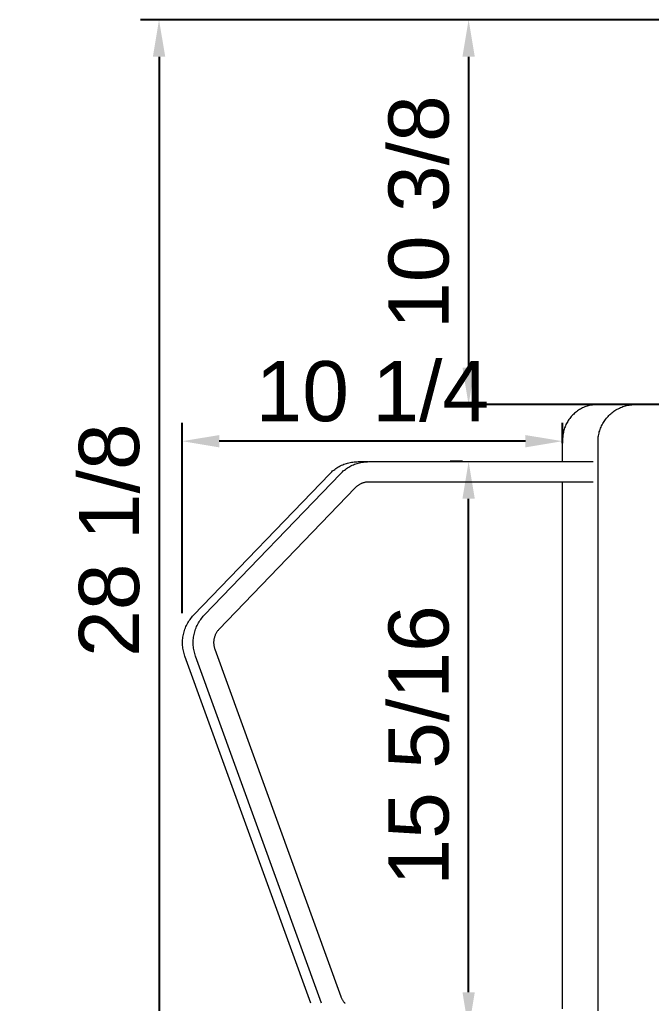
# Model space of a CAD drawing. Header units: inches. Extents: x -9 to 197, y 0 to 134.
# Drawn here: x -9.1 to 7.95, y 107.84 to 134.4 of the extents above; entities that cross this region are included whole.
import ezdxf

# ---------------------------------------------------------------- set-up
doc = ezdxf.new("R2010")
doc.units = ezdxf.units.IN
doc.layers.add('ZANO_R', color=7, linetype='Continuous', lineweight=0)
doc.layers.add('ZANO_W', color=1, linetype='Continuous', lineweight=0)
doc.styles.get("Standard").update_dxf_attribs({"font": 'arial.ttf'})
doc.dimstyles.new('amerykanie', dxfattribs={"dimtxt": 50, "dimasz": 50, "dimexe": 0.5, "dimexo": 0.5, "dimgap": 1, "dimtad": 1, "dimdec": 0, "dimzin": 0, "dimlunit": 5, "dimtxsty": 'Standard', "dimcen": 0.09, "dimclrd": 1, "dimclre": 1, "dimclrt": 1, "dimazin": 0, "dimtfac": 1, "dimtdec": 0, "dimtmove": 0, "dimatfit": 3, "dimfxl": 1, "dimtzin": 0, "dimarcsym": 1})

# ---------------------------------------------------------------- blocks, each defined once
blk = doc.blocks.new('*D378')
at = {"layer": 'ZANO_W', "color": 1, "lineweight": -2}
for p, q in [((2.853, 122.467), (2.519, 122.467)), ((3.019, 108.138), (3.019, 121.467)), ((2.714, 107.138), (2.519, 107.138))]:
    blk.add_line(p, q, dxfattribs=at)
at = {"layer": 'ZANO_W', "color": 1}
for points in [[(3.186, 121.467), (2.853, 121.467), (3.019, 122.467)], [(2.853, 108.138), (3.186, 108.138), (3.019, 107.138)]]:
    blk.add_solid(points, dxfattribs=at)
at = {"layer": 'ZANO_W', "color": 1, "insert": (1.679, 114.803), "char_height": 1.625, "attachment_point": 5, "rotation": 90}
blk.add_mtext('15 5/16', dxfattribs=at)
blk = doc.blocks.new('*D379')
at = {"layer": 'ZANO_W', "color": 1, "lineweight": -2}
for p, q in [((-4.716, 118.373), (-4.716, 123.519)), ((5.555, 122.967), (5.555, 123.519)), ((4.555, 123.019), (-3.716, 123.019))]:
    blk.add_line(p, q, dxfattribs=at)
at = {"layer": 'ZANO_W', "color": 1}
for points in [[(-3.716, 123.185), (-3.716, 122.852), (-4.716, 123.019)], [(4.555, 122.852), (4.555, 123.185), (5.555, 123.019)]]:
    blk.add_solid(points, dxfattribs=at)
at = {"layer": 'ZANO_W', "color": 1, "insert": (0.419, 124.359), "char_height": 1.625, "attachment_point": 5}
blk.add_mtext('10 1/4', dxfattribs=at)
blk = doc.blocks.new('*D381')
at = {"layer": 'ZANO_W', "color": 1, "lineweight": -2}
for p, q in [((10.753, 134.402), (-5.841, 134.402)), ((-5.341, 133.402), (-5.341, 107.292)), ((5.055, 106.292), (-5.841, 106.292))]:
    blk.add_line(p, q, dxfattribs=at)
at = {"layer": 'ZANO_W', "color": 1}
for points in [[(-5.174, 133.402), (-5.507, 133.402), (-5.341, 134.402)], [(-5.507, 107.292), (-5.174, 107.292), (-5.341, 106.292)]]:
    blk.add_solid(points, dxfattribs=at)
at = {"layer": 'ZANO_W', "color": 1, "insert": (-6.681, 120.347), "char_height": 1.625, "attachment_point": 5, "rotation": 90}
blk.add_mtext('28 1/8', dxfattribs=at)
blk = doc.blocks.new('*D382')
at = {"layer": 'ZANO_W', "color": 1, "lineweight": -2}
for p, q in [((11.073, 134.403), (2.519, 134.403)), ((3.019, 133.403), (3.019, 125.009)), ((10.155, 124.009), (2.519, 124.009))]:
    blk.add_line(p, q, dxfattribs=at)
at = {"layer": 'ZANO_W', "color": 1}
for points in [[(3.186, 133.403), (2.853, 133.403), (3.019, 134.403)], [(2.853, 125.009), (3.186, 125.009), (3.019, 124.009)]]:
    blk.add_solid(points, dxfattribs=at)
at = {"layer": 'ZANO_W', "color": 1, "insert": (1.679, 129.206), "char_height": 1.625, "attachment_point": 5, "rotation": 90}
blk.add_mtext('10 3/8', dxfattribs=at)
blk = doc.blocks.new('*D398')
at = {"layer": 'ZANO_W', "color": 1, "lineweight": -2}
blk.add_arc((156.245, 106.292), 5.938, 93.9709, 170.339, dxfattribs=at)
at = {"layer": 'ZANO_W', "color": 1}
for points in [[(155.831, 112.048), (155.836, 112.382), (156.834, 112.2)], [(150.225, 107.302), (150.557, 107.274), (150.307, 106.292)]]:
    blk.add_solid(points, dxfattribs=at)
at = {"layer": 'ZANO_W', "color": 1, "insert": (151.36, 111.687), "char_height": 1.625, "attachment_point": 5, "rotation": 42.155}
blk.add_mtext("95%%d41'", dxfattribs=at)

msp = doc.modelspace()

# ---------------------------------------------------------------- linework, layer by layer
at = {"layer": 'ZANO_R'}
for p, q in [((5.90535, 123.79617), (5.88064, 123.77527)), ((5.93077, 123.81622), (5.90535, 123.79617)), ((5.95686, 123.83538), (5.93077, 123.81622)), ((5.9836, 123.85363), (5.95686, 123.83538)), ((6.01094, 123.87096), (5.9836, 123.85363)), ((6.03886, 123.88735), (6.01094, 123.87096)), ((6.06732, 123.90277), (6.03886, 123.88735)), ((6.0963, 123.9172), (6.06732, 123.90277)), ((6.12575, 123.93063), (6.0963, 123.9172)), ((6.15565, 123.94304), (6.12575, 123.93063)), ((6.18595, 123.95443), (6.15565, 123.94304)), ((6.21663, 123.96477), (6.18595, 123.95443)), ((6.24764, 123.97405), (6.21663, 123.96477)), ((6.27896, 123.98226), (6.24764, 123.97405)), ((6.31053, 123.98939), (6.27896, 123.98226)), ((6.34233, 123.99544), (6.31053, 123.98939)), ((6.37432, 124.0004), (6.34233, 123.99544)), ((6.37432, 124.0004), (6.50116, 124.009)), ((6.50116, 124.009), (7.52784, 124.009)), ((6.88543, 123.78399), (6.91276, 123.8054)), ((6.91276, 123.8054), (6.94081, 123.82585)), ((6.94081, 123.82585), (6.96955, 123.84532)), ((6.96955, 123.84532), (6.99895, 123.8638)), ((6.99895, 123.8638), (7.02896, 123.88124)), ((7.02896, 123.88124), (7.05956, 123.89764)), ((7.05956, 123.89764), (7.0907, 123.91298)), ((7.0907, 123.91298), (7.12235, 123.92724)), ((7.12235, 123.92724), (7.15448, 123.94039)), ((7.15448, 123.94039), (7.18704, 123.95243)), ((7.18704, 123.95243), (7.22, 123.96334)), ((7.22, 123.96334), (7.25332, 123.97311)), ((7.25332, 123.97311), (7.28695, 123.98172)), ((7.28695, 123.98172), (7.32085, 123.98917)), ((7.32085, 123.98917), (7.355, 123.99544)), ((7.355, 123.99544), (7.38934, 124.00053)), ((7.38934, 124.00053), (7.42383, 124.00444)), ((7.42383, 124.00444), (7.45844, 124.00715)), ((7.45844, 124.00715), (7.49313, 124.00867)), ((7.49313, 124.00867), (7.52784, 124.009)), ((7.61528, 124.009), (7.52784, 124.009)), ((7.61528, 124.009), (10.95886, 124.009)), ((5.69425, 123.55283), (5.67799, 123.52483)), ((5.71145, 123.58025), (5.69425, 123.55283)), ((5.72959, 123.60706), (5.71145, 123.58025)), ((5.74863, 123.63324), (5.72959, 123.60706)), ((5.76856, 123.65875), (5.74863, 123.63324)), ((5.78935, 123.68356), (5.76856, 123.65875)), ((5.81098, 123.70765), (5.78935, 123.68356)), ((5.83342, 123.73098), (5.81098, 123.70765)), ((5.85665, 123.75353), (5.83342, 123.73098)), ((5.88064, 123.77527), (5.85665, 123.75353)), ((6.65851, 123.52351), (6.67699, 123.5529)), ((6.67699, 123.5529), (6.69648, 123.58163)), ((6.69648, 123.58163), (6.71695, 123.60967)), ((6.71695, 123.60967), (6.73837, 123.63699)), ((6.73837, 123.63699), (6.76072, 123.66356)), ((6.76072, 123.66356), (6.78397, 123.68933)), ((6.78397, 123.68933), (6.80809, 123.7143)), ((6.80809, 123.7143), (6.83307, 123.73841)), ((6.83307, 123.73841), (6.85886, 123.76165)), ((6.85886, 123.76165), (6.88543, 123.78399)), ((5.58417, 123.28431), (5.57718, 123.2527)), ((5.59224, 123.31566), (5.58417, 123.28431)), ((5.60138, 123.34671), (5.59224, 123.31566)), ((5.61158, 123.37743), (5.60138, 123.34671)), ((5.62283, 123.40779), (5.61158, 123.37743)), ((5.6351, 123.43774), (5.62283, 123.40779)), ((5.6484, 123.46726), (5.6351, 123.43774)), ((5.6627, 123.4963), (5.6484, 123.46726)), ((5.67799, 123.52483), (5.6627, 123.4963)), ((6.54046, 123.23556), (6.54909, 123.26919)), ((6.54909, 123.26919), (6.55887, 123.3025)), ((6.55887, 123.3025), (6.56979, 123.33545)), ((6.56979, 123.33545), (6.58185, 123.36801)), ((6.58185, 123.36801), (6.59502, 123.40013)), ((6.59502, 123.40013), (6.60928, 123.43178)), ((6.60928, 123.43178), (6.62464, 123.46291)), ((6.62464, 123.46291), (6.64105, 123.4935)), ((6.64105, 123.4935), (6.65851, 123.52351)), ((5.55452, 122.46697), (5.55452, 123.06407)), ((5.55811, 123.06407), (5.55452, 123.06407)), ((5.55865, 123.09499), (5.55811, 123.06407)), ((5.5602, 123.12588), (5.55865, 123.09499)), ((5.56275, 123.1567), (5.5602, 123.12588)), ((5.56647, 123.18886), (5.56275, 123.1567)), ((5.57128, 123.22087), (5.56647, 123.18886)), ((5.57718, 123.2527), (5.57128, 123.22087)), ((6.51495, 123.06407), (6.51768, 123.09868)), ((6.51495, 106.29167), (6.51495, 123.06407)), ((6.51768, 123.09868), (6.5216, 123.13318)), ((6.5216, 123.13318), (6.52671, 123.16751)), ((6.52671, 123.16751), (6.533, 123.20166)), ((6.533, 123.20166), (6.54046, 123.23556)), ((-0.03783, 122.4646), (-0.00238, 122.46639)), ((-0.00238, 122.46639), (0.03312, 122.467)), ((0.03312, 122.467), (0.30855, 122.467)), ((0.25041, 122.46457), (0.28587, 122.46637)), ((0.28587, 122.46637), (0.32136, 122.46697)), ((0.32136, 122.46697), (6.383, 122.46697)), ((-0.67889, 122.19153), (-0.65223, 122.21497)), ((-0.65223, 122.21497), (-0.6248, 122.23751)), ((-0.6248, 122.23751), (-0.59663, 122.25911)), ((-0.59663, 122.25911), (-0.56776, 122.27976)), ((-0.56776, 122.27976), (-0.5382, 122.29942)), ((-0.5382, 122.29942), (-0.508, 122.31809)), ((-0.508, 122.31809), (-0.4772, 122.33573)), ((-0.4772, 122.33573), (-0.44582, 122.35233)), ((-0.44582, 122.35233), (-0.4139, 122.36786)), ((-0.4139, 122.36786), (-0.38147, 122.38232)), ((-0.39065, 122.19151), (-0.36399, 122.21495)), ((-0.38147, 122.38232), (-0.34858, 122.39568)), ((-0.36399, 122.21495), (-0.33656, 122.23748)), ((-0.34858, 122.39568), (-0.31527, 122.40794)), ((-0.33656, 122.23748), (-0.30839, 122.25909)), ((-0.31527, 122.40794), (-0.28156, 122.41906)), ((-0.30839, 122.25909), (-0.27951, 122.27973)), ((-0.28156, 122.41906), (-0.24749, 122.42906)), ((-0.27951, 122.27973), (-0.24996, 122.2994)), ((-0.24996, 122.2994), (-0.21976, 122.31806)), ((-0.24749, 122.42906), (-0.21311, 122.4379)), ((-0.21976, 122.31806), (-0.18895, 122.3357)), ((-0.21311, 122.4379), (-0.17845, 122.44559)), ((-0.18895, 122.3357), (-0.15757, 122.3523)), ((-0.17845, 122.44559), (-0.14356, 122.45211)), ((-0.15757, 122.3523), (-0.12565, 122.36784)), ((-0.14356, 122.45211), (-0.10846, 122.45745)), ((-0.12565, 122.36784), (-0.09323, 122.3823)), ((-0.10846, 122.45745), (-0.07321, 122.46162)), ((-0.09323, 122.3823), (-0.06034, 122.39566)), ((-0.07321, 122.46162), (-0.03783, 122.4646)), ((-0.06034, 122.39566), (-0.02702, 122.40791)), ((-0.02702, 122.40791), (0.00669, 122.41904)), ((0.00669, 122.41904), (0.04075, 122.42903)), ((0.04075, 122.42903), (0.07513, 122.43787)), ((0.07513, 122.43787), (0.10979, 122.44556)), ((0.10979, 122.44556), (0.14469, 122.45208)), ((0.14469, 122.45208), (0.17978, 122.45743)), ((0.17978, 122.45743), (0.21504, 122.46159)), ((0.21504, 122.46159), (0.25041, 122.46457)), ((-4.40838, 118.31823), (-0.72978, 122.14203)), ((-4.12014, 118.3182), (-0.44154, 122.14201)), ((-0.72978, 122.14203), (-0.70475, 122.16721)), ((-0.70475, 122.16721), (-0.67889, 122.19153)), ((-0.44154, 122.14201), (-0.41651, 122.16718)), ((-0.41651, 122.16718), (-0.39065, 122.19151)), ((-0.04431, 121.75986), (-3.72291, 117.93605)), ((-0.03231, 121.77193), (-0.04431, 121.75986)), ((-0.01992, 121.7836), (-0.03231, 121.77193)), ((-0.00715, 121.79484), (-0.01992, 121.7836)), ((0.006, 121.80565), (-0.00715, 121.79484)), ((0.0195, 121.81601), (0.006, 121.80565)), ((0.03334, 121.82591), (0.0195, 121.81601)), ((0.04751, 121.83535), (0.03334, 121.82591)), ((0.06198, 121.8443), (0.04751, 121.83535)), ((0.07674, 121.85276), (0.06198, 121.8443)), ((0.09178, 121.86072), (0.07674, 121.85276)), ((0.10708, 121.86818), (0.09178, 121.86072)), ((0.12262, 121.87511), (0.10708, 121.86818)), ((0.13839, 121.88153), (0.12262, 121.87511)), ((0.15436, 121.8874), (0.13839, 121.88153)), ((0.17052, 121.89274), (0.15436, 121.8874)), ((0.18685, 121.89754), (0.17052, 121.89274)), ((0.20333, 121.90178), (0.18685, 121.89754)), ((0.21994, 121.90547), (0.20333, 121.90178)), ((0.23667, 121.9086), (0.21994, 121.90547)), ((0.25349, 121.91117), (0.23667, 121.9086)), ((0.27039, 121.91317), (0.25349, 121.91117)), ((0.28735, 121.91461), (0.27039, 121.91317)), ((0.30435, 121.91547), (0.28735, 121.91461)), ((0.32136, 121.91577), (0.30435, 121.91547)), ((6.383, 121.91577), (0.32136, 121.91577)), ((5.55452, 107.6895), (5.55452, 121.91577)), ((-4.50336, 118.20453), (-4.48111, 118.23418)), ((-4.48111, 118.23418), (-4.45785, 118.26303)), ((-4.45785, 118.26303), (-4.4336, 118.29106)), ((-4.4336, 118.29106), (-4.40838, 118.31823)), ((-4.21512, 118.20451), (-4.19287, 118.23415)), ((-4.19287, 118.23415), (-4.16961, 118.26301)), ((-4.16961, 118.26301), (-4.14535, 118.29103)), ((-4.14535, 118.29103), (-4.12014, 118.3182)), ((-4.64172, 117.94334), (-4.62848, 117.97796)), ((-4.62848, 117.97796), (-4.61404, 118.0121)), ((-4.61404, 118.0121), (-4.59842, 118.04571)), ((-4.59842, 118.04571), (-4.58164, 118.07876)), ((-4.58164, 118.07876), (-4.56373, 118.11121)), ((-4.56373, 118.11121), (-4.54469, 118.14301)), ((-4.54469, 118.14301), (-4.52456, 118.17413)), ((-4.52456, 118.17413), (-4.50336, 118.20453)), ((-4.35348, 117.94332), (-4.34023, 117.97794)), ((-4.34023, 117.97794), (-4.32579, 118.01207)), ((-4.32579, 118.01207), (-4.31018, 118.04569)), ((-4.31018, 118.04569), (-4.2934, 118.07874)), ((-4.2934, 118.07874), (-4.27548, 118.11118)), ((-4.27548, 118.11118), (-4.25645, 118.14298)), ((-4.25645, 118.14298), (-4.23632, 118.1741)), ((-4.23632, 118.1741), (-4.21512, 118.20451)), ((-4.70299, 117.65419), (-4.69977, 117.69112)), ((-4.69977, 117.69112), (-4.69526, 117.7279)), ((-4.69526, 117.7279), (-4.68948, 117.76452)), ((-4.68948, 117.76452), (-4.68243, 117.8009)), ((-4.68243, 117.8009), (-4.67412, 117.83702)), ((-4.67412, 117.83702), (-4.66456, 117.87283)), ((-4.66456, 117.87283), (-4.65375, 117.90829)), ((-4.65375, 117.90829), (-4.64172, 117.94334)), ((-4.41474, 117.65417), (-4.41152, 117.69109)), ((-4.41152, 117.69109), (-4.40702, 117.72788)), ((-4.40702, 117.72788), (-4.40124, 117.76449)), ((-4.40124, 117.76449), (-4.39419, 117.80088)), ((-4.39419, 117.80088), (-4.38587, 117.837)), ((-4.38587, 117.837), (-4.37631, 117.87281)), ((-4.37631, 117.87281), (-4.36551, 117.90826)), ((-4.36551, 117.90826), (-4.35348, 117.94332)), ((-3.85501, 117.68646), (-3.8584, 117.66891)), ((-3.851, 117.70388), (-3.85501, 117.68646)), ((-3.8464, 117.72116), (-3.851, 117.70388)), ((-3.84119, 117.73826), (-3.8464, 117.72116)), ((-3.83539, 117.75518), (-3.84119, 117.73826)), ((-3.82901, 117.77188), (-3.83539, 117.75518)), ((-3.82205, 117.78835), (-3.82901, 117.77188)), ((-3.81452, 117.80456), (-3.82205, 117.78835)), ((-3.80644, 117.82051), (-3.81452, 117.80456)), ((-3.7978, 117.83616), (-3.80644, 117.82051)), ((-3.78863, 117.85151), (-3.7978, 117.83616)), ((-3.77892, 117.86652), (-3.78863, 117.85151)), ((-3.7687, 117.88119), (-3.77892, 117.86652)), ((-3.75798, 117.8955), (-3.7687, 117.88119)), ((-3.74676, 117.90942), (-3.75798, 117.8955)), ((-3.73507, 117.92295), (-3.74676, 117.90942)), ((-3.72291, 117.93605), (-3.73507, 117.92295)), ((-4.70557, 117.58012), (-4.70492, 117.61718)), ((-4.70492, 117.54306), (-4.70557, 117.58012)), ((-4.70492, 117.61718), (-4.70299, 117.65419)), ((-4.70299, 117.50605), (-4.70492, 117.54306)), ((-4.69977, 117.46912), (-4.70299, 117.50605)), ((-4.69527, 117.43233), (-4.69977, 117.46912)), ((-4.68949, 117.39572), (-4.69527, 117.43233)), ((-4.41732, 117.58009), (-4.41668, 117.61715)), ((-4.41668, 117.54304), (-4.41732, 117.58009)), ((-4.41668, 117.61715), (-4.41474, 117.65417)), ((-4.41474, 117.50602), (-4.41668, 117.54304)), ((-4.41152, 117.4691), (-4.41474, 117.50602)), ((-4.40702, 117.43231), (-4.41152, 117.4691)), ((-4.40124, 117.3957), (-4.40702, 117.43231)), ((-3.86583, 117.59783), (-3.86613, 117.57995)), ((-3.86613, 117.57995), (-3.86582, 117.56208)), ((-3.8649, 117.61569), (-3.86583, 117.59783)), ((-3.86582, 117.56208), (-3.86488, 117.54422)), ((-3.86335, 117.6335), (-3.8649, 117.61569)), ((-3.86488, 117.54422), (-3.86332, 117.52641)), ((-3.86118, 117.65124), (-3.86335, 117.6335)), ((-3.86332, 117.52641), (-3.86114, 117.50867)), ((-3.8584, 117.66891), (-3.86118, 117.65124)), ((-3.86114, 117.50867), (-3.85835, 117.49101)), ((-3.85835, 117.49101), (-3.85494, 117.47346)), ((-3.85494, 117.47346), (-3.85093, 117.45603)), ((-3.85093, 117.45603), (-3.84631, 117.43876)), ((-3.84631, 117.43876), (-3.8411, 117.42166)), ((-3.8411, 117.42166), (-3.83529, 117.40475)), ((-4.68244, 117.35933), (-4.68949, 117.39572)), ((-4.67413, 117.32321), (-4.68244, 117.35933)), ((-4.66456, 117.28741), (-4.67413, 117.32321)), ((-4.65376, 117.25195), (-4.66456, 117.28741)), ((-4.64173, 117.21689), (-4.65376, 117.25195)), ((-1.24124, 107.8381), (-4.64173, 117.21689)), ((-4.39419, 117.35931), (-4.40124, 117.3957)), ((-4.38588, 117.32319), (-4.39419, 117.35931)), ((-4.37632, 117.28738), (-4.38588, 117.32319)), ((-4.36552, 117.25193), (-4.37632, 117.28738)), ((-4.35349, 117.21687), (-4.36552, 117.25193)), ((-0.953, 107.83808), (-4.35349, 117.21687)), ((-3.83529, 117.40475), (-0.4348, 108.02596)), ((-0.4348, 108.02596), (-0.42849, 108.00936)), ((-0.42849, 108.00936), (-0.4216, 107.99298)), ((-0.4216, 107.99298), (-0.41415, 107.97686)), ((-0.41415, 107.97686), (-0.40613, 107.961)), ((-0.40613, 107.961), (-0.39757, 107.94544)), ((-0.39757, 107.94544), (-0.38847, 107.93018)), ((-0.38847, 107.93018), (-0.37884, 107.91525)), ((-0.37884, 107.91525), (-0.3687, 107.90066)), ((-0.3687, 107.90066), (-0.35806, 107.88644)), ((-0.35806, 107.88644), (-0.34692, 107.8726)), ((-0.34692, 107.8726), (-0.33531, 107.85916)), ((-0.33531, 107.85916), (-0.32324, 107.84612)), ((-0.32324, 107.84612), (-0.31072, 107.83352))]:
    msp.add_line(p, q, dxfattribs=at)

# ---------------------------------------------------------------- dimensions: what is measured, and where the dimension line sits
at = {"layer": 'ZANO_W'}
for base, p1, p2, picture, middle in [((-5.34083, 106.29167), (11.25272, 134.40225), (5.55452, 106.29167), '*D381', (-6.68104, 120.34696)), ((3.01935, 124.009), (11.57291, 134.40316), (10.65502, 124.009), '*D382', (1.67858, 129.20608)), ((3.01935, 122.46699), (3.21355, 107.13831), (3.35272, 122.46699), '*D378', (1.67914, 114.80265))]:
    dim = msp.add_linear_dim(base=base, p1=p1, p2=p2, angle=90, dimstyle='amerykanie', override={"dimtxt": 1.625, "dimasz": 1, "dimgap": 0.5, "dimdec": 4, "dimaunit": 1, "dimadec": 1, "dimtdec": 4, "dimtmove": 1, "dimfrac": 2}, dxfattribs=at)
    dim.commit()
    dim.dimension.update_dxf_attribs({"geometry": picture, "text_midpoint": middle})
dim = msp.add_linear_dim(base=(-4.716027, 123.018631), p1=(5.554518, 122.466986), p2=(-4.716027, 117.87282), dimstyle='amerykanie', override={"dimtxt": 1.625, "dimasz": 1, "dimgap": 0.5, "dimdec": 4, "dimaunit": 1, "dimadec": 1, "dimtdec": 4, "dimtmove": 1, "dimfrac": 2}, dxfattribs=at)
dim.commit()
dim.dimension.update_dxf_attribs({"geometry": '*D379', "text_midpoint": (0.419245, 124.358843)})
dim = msp.add_angular_dim_2l(base=(153.62268, 111.61897), line1=((-1.70141, 106.29167), (190.28727, 106.29167)), line2=((156.24739, 106.31761), (157.97255, 123.63182)), dimstyle='amerykanie', override={"dimtxt": 1.625, "dimasz": 1, "dimgap": 0.5, "dimdec": 4, "dimaunit": 1, "dimadec": 1, "dimtdec": 4, "dimtmove": 1, "dimfrac": 2}, dxfattribs=at)
dim.commit()
dim.dimension.update_dxf_attribs({"geometry": '*D398', "text_midpoint": (151.36035, 111.68698)})

doc.saveas('drawing.dxf')
